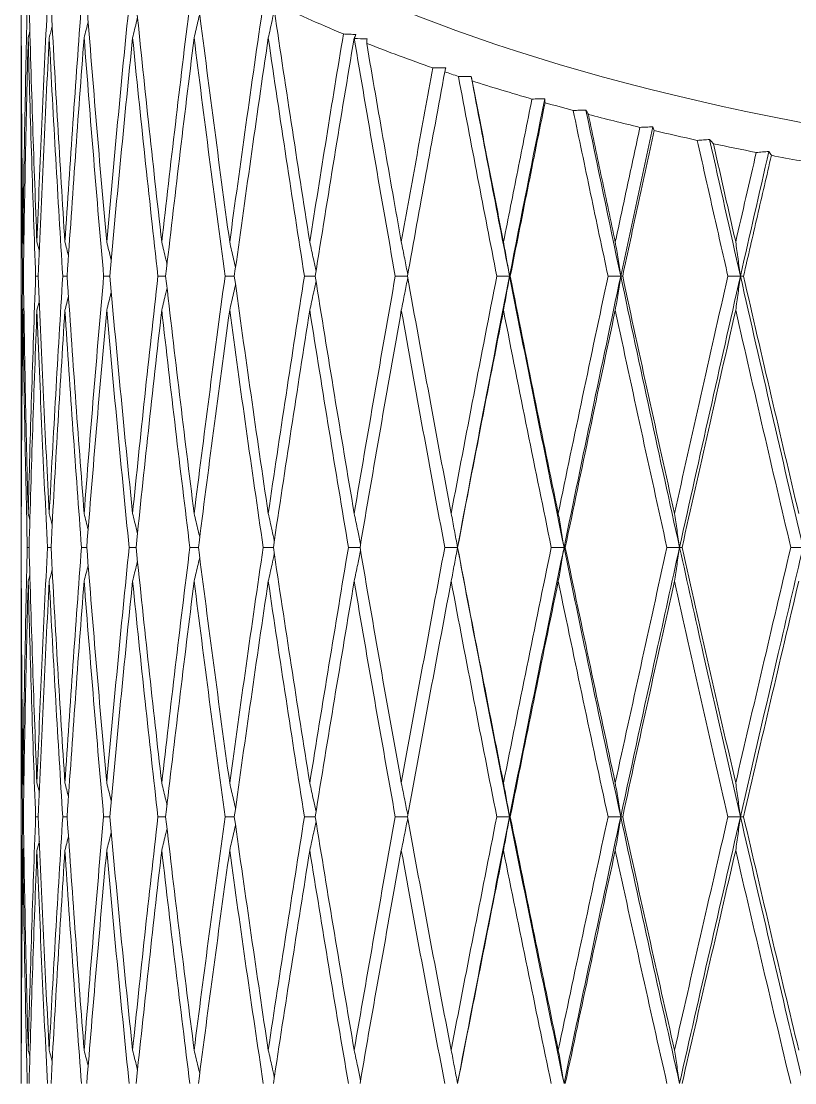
# Model space of a CAD drawing. Extents: x 4138 to 4928, y 0 to 579.
# Drawn here: x 4365.09 to 4373.78, y 417.27 to 429.19 of the extents above; entities that cross this region are included whole.
import ezdxf

# ---------------------------------------------------------------- set-up
doc = ezdxf.new("R2010")
doc.units = 0
doc.header["$LTSCALE"] = 10
doc.header["$MEASUREMENT"] = 0
doc.layers.add('1', color=7, linetype='CONTINUOUS')

msp = doc.modelspace()

# ---------------------------------------------------------------- linework, layer by layer
at = {"layer": '1', "color": 7, "linetype": 'Continuous', "lineweight": 18}
for p, q in [((4365.095, 429.008), (4365.093, 429.001)), ((4365.093, 428.945), (4365.093, 429.001)), ((4365.093, 423.718), (4365.093, 428.945)), ((4365.107, 426.327), (4365.117, 426.327)), ((4365.093, 423.664), (4365.093, 423.718)), ((4365.093, 423.664), (4365.094, 423.657)), ((4365.093, 422.901), (4365.095, 422.908)), ((4365.093, 422.846), (4365.093, 422.901)), ((4365.093, 417.693), (4365.093, 422.846)), ((4365.117, 420.259), (4365.107, 420.259)), ((4365.093, 417.639), (4365.093, 417.693)), ((4365.093, 417.639), (4365.094, 417.633))]:
    msp.add_line(p, q, dxfattribs=at)
msp.add_ellipse((4382.093, 432.606), major_axis=(16.257, 0), ratio=0.325059, start_param=3.17084, end_param=4.490178, dxfattribs=at)
for points in [[(4365.093, 429.385), (4365.093, 428.926), (4365.097, 428.021), (4365.106, 427.143), (4365.112, 426.71)], [(4365.112, 426.71), (4365.117, 427.154), (4365.131, 428.044), (4365.15, 428.937), (4365.161, 429.385)], [(4365.181, 429.385), (4365.193, 428.92), (4365.221, 428.01), (4365.252, 427.137), (4365.269, 426.71)], [(4365.269, 426.71), (4365.286, 427.149), (4365.322, 428.033), (4365.365, 428.932), (4365.387, 429.385)], [(4365.427, 429.385), (4365.451, 428.932), (4365.501, 428.032), (4365.555, 427.148), (4365.583, 426.71)], [(4365.583, 426.71), (4365.612, 427.156), (4365.672, 428.048), (4365.736, 428.94), (4365.769, 429.385)], [(4365.828, 429.385), (4365.864, 428.928), (4365.937, 428.025), (4366.013, 427.145), (4366.052, 426.71)], [(4366.052, 426.71), (4366.092, 427.16), (4366.174, 428.056), (4366.26, 428.944), (4366.304, 429.385)], [(4366.382, 429.385), (4366.427, 428.948), (4366.519, 428.065), (4366.619, 427.165), (4366.67, 426.71)], [(4366.67, 426.71), (4366.719, 427.143), (4366.821, 428.021), (4366.93, 428.926), (4366.986, 429.385)], [(4367.433, 426.71), (4367.372, 427.157), (4367.253, 428.049), (4367.138, 428.94), (4367.082, 429.385)], [(4367.433, 426.71), (4367.492, 427.141), (4367.613, 428.018), (4367.743, 428.925), (4367.81, 429.385)], [(4367.923, 429.385), (4367.988, 428.942), (4368.123, 428.052), (4368.262, 427.158), (4368.332, 426.71)], [(4367.925, 429.399), (4368.172, 429.278), (4368.433, 429.16), (4368.71, 429.045)], [(4365.407, 429.001), (4365.418, 429.045), (4365.429, 429.089), (4365.441, 429.134)], [(4365.799, 429.001), (4365.814, 429.062), (4365.829, 429.123), (4365.845, 429.185)], [(4365.171, 429.001), (4365.159, 428.551), (4365.139, 427.655), (4365.123, 426.768), (4365.117, 426.327)], [(4365.19, 429.076), (4365.184, 429.051), (4365.177, 429.026), (4365.171, 429.001)], [(4365.254, 426.327), (4365.239, 426.754), (4365.209, 427.627), (4365.182, 428.537), (4365.171, 429.001)], [(4365.407, 429.001), (4365.384, 428.555), (4365.34, 427.664), (4365.302, 426.772), (4365.284, 426.327)], [(4365.559, 426.327), (4365.532, 426.763), (4365.479, 427.646), (4365.43, 428.546), (4365.407, 429.001)], [(4365.799, 429.001), (4365.764, 428.555), (4365.699, 427.663), (4365.638, 426.772), (4365.608, 426.327)], [(4366.018, 426.327), (4365.98, 426.759), (4365.905, 427.638), (4365.834, 428.542), (4365.799, 429.001)], [(4366.343, 429.001), (4366.298, 428.559), (4366.211, 427.671), (4366.127, 426.776), (4366.086, 426.327)], [(4366.627, 426.327), (4366.577, 426.776), (4366.479, 427.672), (4366.387, 428.559), (4366.343, 429.001)], [(4366.714, 426.327), (4366.764, 426.759), (4366.866, 427.636), (4366.977, 428.541), (4367.034, 429.001)], [(4367.381, 426.327), (4367.321, 426.772), (4367.203, 427.663), (4367.089, 428.555), (4367.034, 429.001)], [(4367.866, 429.001), (4367.798, 428.541), (4367.668, 427.635), (4367.545, 426.758), (4367.485, 426.327)], [(4368.272, 426.327), (4368.204, 426.759), (4368.068, 427.638), (4367.933, 428.542), (4367.866, 429.001)], [(4368.332, 426.71), (4368.394, 427.099), (4368.518, 427.876), (4368.645, 428.655), (4368.71, 429.045)], [(4368.83, 428.997), (4368.681, 428.107), (4368.535, 427.217), (4368.393, 426.327)], [(4368.71, 429.045), (4368.733, 429.044), (4368.781, 429.042), (4368.828, 429.04), (4368.851, 429.039)], [(4368.851, 429.039), (4368.844, 429.025), (4368.837, 429.01), (4368.83, 428.996)], [(4368.83, 428.995), (4368.879, 428.993), (4368.927, 428.991), (4368.975, 428.989)], [(4369.292, 426.327), (4369.134, 427.217), (4368.981, 428.107), (4368.831, 428.997)], [(4368.975, 428.989), (4368.975, 428.981), (4368.973, 428.964), (4368.972, 428.948), (4368.971, 428.939)], [(4365.107, 426.327), (4365.102, 426.751), (4365.095, 427.612), (4365.093, 428.497), (4365.093, 428.945)], [(4368.971, 428.939), (4369.036, 428.559), (4369.166, 427.807), (4369.296, 427.073), (4369.36, 426.71)], [(4368.971, 428.939), (4369.209, 428.846), (4369.457, 428.754), (4369.714, 428.665)], [(4369.36, 426.71), (4369.418, 427.036), (4369.536, 427.688), (4369.654, 428.34), (4369.714, 428.665)], [(4369.714, 428.665), (4369.738, 428.665), (4369.786, 428.664), (4369.834, 428.664), (4369.858, 428.664)], [(4369.858, 428.664), (4369.856, 428.656), (4369.853, 428.642), (4369.85, 428.627), (4369.848, 428.62)], [(4369.848, 428.62), (4369.777, 428.236), (4369.636, 427.471), (4369.497, 426.708), (4369.429, 426.327)], [(4369.848, 428.62), (4369.899, 428.603), (4369.95, 428.586), (4370.001, 428.569)], [(4370.432, 426.327), (4370.36, 426.692), (4370.217, 427.432), (4370.073, 428.187), (4370.001, 428.569)], [(4370.001, 428.569), (4370.025, 428.569), (4370.073, 428.569), (4370.12, 428.568), (4370.144, 428.568)], [(4370.144, 428.568), (4370.286, 427.82), (4370.429, 427.073), (4370.575, 426.327)], [(4370.144, 428.568), (4370.146, 428.56), (4370.15, 428.543), (4370.154, 428.527), (4370.156, 428.518)], [(4370.156, 428.518), (4370.215, 428.212), (4370.332, 427.605), (4370.449, 427.007), (4370.507, 426.71)], [(4370.156, 428.518), (4370.374, 428.449), (4370.597, 428.381), (4370.827, 428.315)], [(4370.507, 426.71), (4370.56, 426.977), (4370.666, 427.512), (4370.773, 428.047), (4370.827, 428.315)], [(4370.575, 426.327), (4370.705, 426.989), (4370.837, 427.653), (4370.97, 428.317)], [(4370.974, 428.273), (4370.907, 427.947), (4370.776, 427.296), (4370.647, 426.649), (4370.583, 426.327)], [(4370.827, 428.315), (4370.851, 428.315), (4370.899, 428.316), (4370.946, 428.317), (4370.97, 428.317)], [(4370.97, 428.317), (4370.971, 428.31), (4370.972, 428.295), (4370.973, 428.281), (4370.974, 428.273)], [(4370.974, 428.273), (4371.078, 428.244), (4371.183, 428.215), (4371.29, 428.187)], [(4371.29, 428.187), (4371.314, 428.187), (4371.361, 428.189), (4371.408, 428.19), (4371.432, 428.191)], [(4371.681, 426.327), (4371.615, 426.633), (4371.485, 427.25), (4371.355, 427.873), (4371.29, 428.187)], [(4371.432, 428.191), (4371.561, 427.569), (4371.691, 426.947), (4371.823, 426.327)], [(4371.432, 428.191), (4371.437, 428.183), (4371.446, 428.166), (4371.455, 428.15), (4371.46, 428.142)], [(4371.46, 428.142), (4371.51, 427.901), (4371.611, 427.422), (4371.712, 426.947), (4371.762, 426.71)], [(4371.46, 428.142), (4371.649, 428.092), (4371.843, 428.044), (4372.039, 427.997)], [(4371.762, 426.71), (4371.808, 426.922), (4371.899, 427.349), (4371.992, 427.78), (4372.039, 427.997)], [(4371.823, 426.327), (4371.942, 426.885), (4372.062, 427.444), (4372.183, 428.004)], [(4372.198, 427.96), (4372.138, 427.683), (4372.019, 427.134), (4371.902, 426.594), (4371.845, 426.327)], [(4372.039, 427.997), (4372.063, 427.998), (4372.111, 428), (4372.159, 428.002), (4372.183, 428.004)], [(4372.183, 428.004), (4372.185, 427.996), (4372.191, 427.982), (4372.196, 427.967), (4372.198, 427.96)], [(4372.198, 427.96), (4372.358, 427.923), (4372.519, 427.887), (4372.682, 427.851)], [(4372.682, 427.851), (4372.706, 427.853), (4372.752, 427.856), (4372.798, 427.859), (4372.821, 427.86)], [(4373.027, 426.327), (4372.969, 426.578), (4372.855, 427.084), (4372.74, 427.595), (4372.682, 427.851)], [(4372.821, 427.86), (4372.936, 427.349), (4373.051, 426.837), (4373.167, 426.327)], [(4372.821, 427.86), (4372.828, 427.852), (4372.843, 427.837), (4372.857, 427.821), (4372.864, 427.813)], [(4372.864, 427.813), (4372.906, 427.628), (4372.989, 427.26), (4373.072, 426.893), (4373.114, 426.71)], [(4372.864, 427.813), (4373.022, 427.779), (4373.183, 427.747), (4373.345, 427.715)], [(4373.114, 426.71), (4373.152, 426.877), (4373.229, 427.21), (4373.306, 427.547), (4373.345, 427.715)], [(4373.167, 426.327), (4373.273, 426.792), (4373.379, 427.259), (4373.487, 427.726)], [(4373.515, 427.683), (4373.462, 427.454), (4373.357, 427), (4373.253, 426.55), (4373.202, 426.327)], [(4373.345, 427.715), (4373.368, 427.717), (4373.416, 427.721), (4373.463, 427.724), (4373.487, 427.726)], [(4373.487, 427.726), (4373.491, 427.718), (4373.501, 427.704), (4373.51, 427.69), (4373.515, 427.683)], [(4373.515, 427.683), (4373.727, 427.642), (4373.943, 427.603), (4374.161, 427.566)], [(4365.123, 426.668), (4365.119, 426.682), (4365.115, 426.696), (4365.112, 426.71)], [(4365.269, 426.71), (4365.278, 426.676), (4365.287, 426.641), (4365.296, 426.606)], [(4365.583, 426.71), (4365.597, 426.658), (4365.61, 426.605), (4365.624, 426.552)], [(4370.575, 426.327), (4370.564, 426.391), (4370.541, 426.519), (4370.519, 426.647), (4370.507, 426.71)], [(4371.823, 426.327), (4371.813, 426.391), (4371.793, 426.519), (4371.773, 426.647), (4371.762, 426.71)], [(4373.167, 426.327), (4373.158, 426.391), (4373.141, 426.519), (4373.123, 426.647), (4373.114, 426.71)], [(4365.093, 423.718), (4365.093, 424.151), (4365.095, 425.018), (4365.102, 425.89), (4365.107, 426.327)], [(4365.117, 426.327), (4365.124, 425.866), (4365.139, 424.963), (4365.159, 424.091), (4365.171, 423.664)], [(4365.171, 423.664), (4365.182, 424.099), (4365.207, 424.979), (4365.238, 425.875), (4365.254, 426.327)], [(4365.254, 426.327), (4365.264, 426.327), (4365.274, 426.327), (4365.284, 426.327)], [(4365.284, 426.327), (4365.303, 425.865), (4365.342, 424.959), (4365.385, 424.089), (4365.407, 423.664)], [(4365.407, 423.664), (4365.43, 424.108), (4365.478, 424.996), (4365.531, 425.883), (4365.559, 426.327)], [(4365.608, 426.327), (4365.592, 426.327), (4365.575, 426.327), (4365.559, 426.327)], [(4365.608, 426.327), (4365.638, 425.874), (4365.7, 424.978), (4365.765, 424.099), (4365.799, 423.664)], [(4365.799, 423.664), (4365.833, 424.109), (4365.904, 424.999), (4365.979, 425.885), (4366.018, 426.327)], [(4366.086, 426.327), (4366.128, 425.87), (4366.212, 424.97), (4366.299, 424.095), (4366.343, 423.664)], [(4366.343, 423.664), (4366.386, 424.092), (4366.477, 424.964), (4366.576, 425.867), (4366.627, 426.327)], [(4366.714, 426.327), (4366.765, 425.882), (4366.869, 424.994), (4366.978, 424.107), (4367.034, 423.664)], [(4367.034, 423.664), (4367.088, 424.092), (4367.199, 424.964), (4367.319, 425.867), (4367.381, 426.327)], [(4367.866, 423.664), (4367.8, 424.107), (4367.671, 424.994), (4367.547, 425.882), (4367.485, 426.327)], [(4367.866, 423.664), (4367.931, 424.105), (4368.064, 424.989), (4368.202, 425.88), (4368.272, 426.327)], [(4368.393, 426.327), (4368.464, 425.881), (4368.608, 424.991), (4368.756, 424.105), (4368.831, 423.664)], [(4368.831, 423.664), (4368.906, 424.108), (4369.058, 424.996), (4369.214, 425.883), (4369.292, 426.327)], [(4369.429, 426.327), (4369.511, 425.869), (4369.675, 424.967), (4369.838, 424.093), (4369.92, 423.664)], [(4369.92, 423.664), (4370.003, 424.104), (4370.171, 424.988), (4370.344, 425.879), (4370.432, 426.327)], [(4369.991, 423.282), (4370.181, 424.294), (4370.376, 425.309), (4370.575, 426.327)], [(4370.575, 426.327), (4370.551, 426.327), (4370.504, 426.327), (4370.456, 426.327), (4370.432, 426.327)], [(4370.507, 425.943), (4370.519, 426.007), (4370.541, 426.134), (4370.564, 426.262), (4370.575, 426.327)], [(4370.583, 426.327), (4370.582, 426.327), (4370.579, 426.327), (4370.577, 426.327), (4370.575, 426.327)], [(4370.575, 426.327), (4370.775, 425.309), (4370.979, 424.294), (4371.187, 423.282)], [(4370.583, 426.327), (4370.673, 425.871), (4370.853, 424.972), (4371.033, 424.096), (4371.122, 423.664)], [(4371.122, 423.664), (4371.211, 424.095), (4371.394, 424.971), (4371.584, 425.871), (4371.681, 426.327)], [(4371.187, 423.282), (4371.395, 424.294), (4371.607, 425.309), (4371.823, 426.327)], [(4371.823, 426.327), (4371.799, 426.327), (4371.752, 426.327), (4371.704, 426.327), (4371.681, 426.327)], [(4371.762, 425.943), (4371.773, 426.007), (4371.793, 426.134), (4371.813, 426.262), (4371.823, 426.327)], [(4371.845, 426.327), (4371.841, 426.327), (4371.834, 426.327), (4371.827, 426.327), (4371.823, 426.327)], [(4371.823, 426.327), (4372.04, 425.309), (4372.26, 424.294), (4372.484, 423.282)], [(4371.845, 426.327), (4371.941, 425.876), (4372.135, 424.982), (4372.33, 424.101), (4372.427, 423.664)], [(4372.427, 423.664), (4372.524, 424.098), (4372.72, 424.977), (4372.923, 425.874), (4373.027, 426.327)], [(4372.484, 423.282), (4372.708, 424.294), (4372.936, 425.309), (4373.167, 426.327)], [(4373.167, 426.327), (4373.144, 426.327), (4373.097, 426.327), (4373.05, 426.327), (4373.027, 426.327)], [(4373.114, 425.943), (4373.123, 426.007), (4373.141, 426.134), (4373.158, 426.262), (4373.167, 426.327)], [(4373.202, 426.327), (4373.196, 426.327), (4373.184, 426.327), (4373.173, 426.327), (4373.167, 426.327)], [(4373.167, 426.327), (4373.398, 425.309), (4373.633, 424.294), (4373.871, 423.282)], [(4373.202, 426.327), (4373.305, 425.876), (4373.512, 424.981), (4373.719, 424.1), (4373.822, 423.664)], [(4365.296, 426.048), (4365.287, 426.013), (4365.278, 425.978), (4365.269, 425.943)], [(4365.583, 425.943), (4365.597, 425.996), (4365.61, 426.049), (4365.624, 426.102)], [(4365.112, 425.943), (4365.106, 425.495), (4365.097, 424.604), (4365.093, 423.721), (4365.093, 423.282)], [(4365.123, 425.986), (4365.119, 425.972), (4365.115, 425.957), (4365.112, 425.943)], [(4365.161, 423.282), (4365.151, 423.71), (4365.132, 424.582), (4365.118, 425.484), (4365.112, 425.943)], [(4365.269, 425.943), (4365.252, 425.5), (4365.22, 424.613), (4365.193, 423.726), (4365.181, 423.282)], [(4365.387, 423.282), (4365.366, 423.708), (4365.324, 424.579), (4365.287, 425.482), (4365.269, 425.943)], [(4365.583, 425.943), (4365.555, 425.5), (4365.5, 424.613), (4365.45, 423.726), (4365.427, 423.282)], [(4365.769, 423.282), (4365.737, 423.716), (4365.673, 424.593), (4365.612, 425.49), (4365.583, 425.943)], [(4366.052, 425.943), (4366.012, 425.501), (4365.936, 424.616), (4365.863, 423.727), (4365.828, 423.282)], [(4366.304, 423.282), (4366.261, 423.712), (4366.176, 424.585), (4366.093, 425.486), (4366.052, 425.943)], [(4366.382, 423.282), (4366.426, 423.71), (4366.518, 424.582), (4366.618, 425.484), (4366.67, 425.943)], [(4366.986, 423.282), (4366.932, 423.722), (4366.824, 424.606), (4366.721, 425.496), (4366.67, 425.943)], [(4367.433, 425.943), (4367.37, 425.484), (4367.249, 424.582), (4367.137, 423.71), (4367.082, 423.282)], [(4367.81, 423.282), (4367.744, 423.726), (4367.617, 424.613), (4367.493, 425.5), (4367.433, 425.943)], [(4368.332, 425.943), (4368.262, 425.499), (4368.124, 424.612), (4367.989, 423.725), (4367.923, 423.282)], [(4368.766, 423.282), (4368.694, 423.71), (4368.55, 424.582), (4368.405, 425.484), (4368.332, 425.943)], [(4369.36, 425.943), (4369.281, 425.498), (4369.124, 424.609), (4368.971, 423.724), (4368.896, 423.282)], [(4369.848, 423.282), (4369.766, 423.716), (4369.603, 424.594), (4369.441, 425.49), (4369.36, 425.943)], [(4370.507, 425.943), (4370.419, 425.494), (4370.244, 424.602), (4370.075, 423.72), (4369.992, 423.282)], [(4371.043, 423.282), (4370.955, 423.713), (4370.776, 424.588), (4370.597, 425.487), (4370.507, 425.943)], [(4371.762, 425.943), (4371.665, 425.487), (4371.474, 424.587), (4371.291, 423.713), (4371.201, 423.282)], [(4372.342, 423.282), (4372.245, 423.718), (4372.052, 424.597), (4371.859, 425.492), (4371.762, 425.943)], [(4373.114, 425.943), (4373.01, 425.49), (4372.807, 424.593), (4372.609, 423.716), (4372.512, 423.282)], [(4373.732, 423.282), (4373.63, 423.716), (4373.424, 424.594), (4373.218, 425.49), (4373.114, 425.943)], [(4365.19, 423.589), (4365.184, 423.614), (4365.177, 423.639), (4365.171, 423.664)], [(4365.407, 423.664), (4365.418, 423.62), (4365.429, 423.576), (4365.441, 423.532)], [(4365.799, 423.664), (4365.814, 423.603), (4365.829, 423.542), (4365.844, 423.481)], [(4369.92, 423.664), (4369.932, 423.6), (4369.955, 423.473), (4369.979, 423.346), (4369.991, 423.282)], [(4371.122, 423.664), (4371.133, 423.6), (4371.154, 423.473), (4371.176, 423.346), (4371.187, 423.282)], [(4372.427, 423.664), (4372.436, 423.6), (4372.455, 423.473), (4372.474, 423.346), (4372.484, 423.282)], [(4365.093, 423.282), (4365.093, 422.838), (4365.097, 421.953), (4365.106, 421.075), (4365.112, 420.638)], [(4365.112, 420.638), (4365.117, 421.07), (4365.131, 421.943), (4365.15, 422.833), (4365.161, 423.282)], [(4365.161, 423.282), (4365.168, 423.282), (4365.174, 423.282), (4365.181, 423.282)], [(4365.181, 423.282), (4365.193, 422.826), (4365.221, 421.929), (4365.252, 421.063), (4365.269, 420.638)], [(4365.269, 420.638), (4365.286, 421.079), (4365.323, 421.961), (4365.365, 422.842), (4365.387, 423.282)], [(4365.387, 423.282), (4365.4, 423.282), (4365.413, 423.282), (4365.427, 423.282)], [(4365.427, 423.282), (4365.451, 422.822), (4365.502, 421.921), (4365.556, 421.059), (4365.583, 420.638)], [(4365.583, 420.638), (4365.612, 421.078), (4365.672, 421.96), (4365.736, 422.841), (4365.769, 423.282)], [(4365.828, 423.282), (4365.809, 423.282), (4365.789, 423.282), (4365.769, 423.282)], [(4365.828, 423.282), (4365.864, 422.831), (4365.937, 421.94), (4366.013, 421.069), (4366.052, 420.638)], [(4366.052, 420.638), (4366.09, 421.061), (4366.17, 421.925), (4366.258, 422.824), (4366.304, 423.282)], [(4366.382, 423.282), (4366.429, 422.828), (4366.524, 421.933), (4366.621, 421.065), (4366.67, 420.638)], [(4366.67, 420.638), (4366.719, 421.063), (4366.82, 421.928), (4366.93, 422.826), (4366.986, 423.282)], [(4367.082, 423.282), (4367.138, 422.841), (4367.253, 421.96), (4367.372, 421.079), (4367.433, 420.638)], [(4367.433, 420.638), (4367.493, 421.074), (4367.616, 421.951), (4367.744, 422.837), (4367.81, 423.282)], [(4368.332, 420.638), (4368.262, 421.077), (4368.123, 421.958), (4367.989, 422.84), (4367.923, 423.282)], [(4368.332, 420.638), (4368.403, 421.081), (4368.547, 421.965), (4368.693, 422.844), (4368.766, 423.282)], [(4368.896, 423.282), (4368.971, 422.839), (4369.124, 421.956), (4369.281, 421.076), (4369.36, 420.638)], [(4369.36, 420.638), (4369.439, 421.071), (4369.598, 421.944), (4369.763, 422.834), (4369.848, 423.282)], [(4369.991, 423.282), (4369.967, 423.282), (4369.919, 423.282), (4369.872, 423.282), (4369.848, 423.282)], [(4369.92, 422.901), (4369.932, 422.964), (4369.955, 423.091), (4369.979, 423.218), (4369.991, 423.282)], [(4369.991, 423.282), (4369.991, 423.282), (4369.992, 423.282), (4369.992, 423.282), (4369.992, 423.282)], [(4369.992, 423.282), (4370.079, 422.825), (4370.252, 421.928), (4370.422, 421.062), (4370.507, 420.638)], [(4370.507, 420.638), (4370.593, 421.066), (4370.767, 421.935), (4370.95, 422.829), (4371.043, 423.282)], [(4371.187, 423.282), (4371.163, 423.282), (4371.115, 423.282), (4371.067, 423.282), (4371.043, 423.282)], [(4371.122, 422.901), (4371.133, 422.964), (4371.154, 423.091), (4371.176, 423.218), (4371.187, 423.282)], [(4371.187, 423.282), (4371.189, 423.282), (4371.194, 423.282), (4371.199, 423.282), (4371.201, 423.282)], [(4371.201, 423.282), (4371.295, 422.829), (4371.483, 421.935), (4371.67, 421.066), (4371.762, 420.638)], [(4371.762, 420.638), (4371.856, 421.068), (4372.046, 421.94), (4372.242, 422.831), (4372.342, 423.282)], [(4372.484, 423.282), (4372.46, 423.282), (4372.413, 423.282), (4372.366, 423.282), (4372.342, 423.282)], [(4372.427, 422.901), (4372.436, 422.964), (4372.455, 423.091), (4372.474, 423.218), (4372.484, 423.282)], [(4372.484, 423.282), (4372.489, 423.282), (4372.498, 423.282), (4372.507, 423.282), (4372.512, 423.282)], [(4372.512, 423.282), (4372.613, 422.833), (4372.813, 421.943), (4373.014, 421.07), (4373.114, 420.638)], [(4373.114, 420.638), (4373.212, 421.061), (4373.413, 421.925), (4373.624, 422.824), (4373.732, 423.282)], [(4373.871, 423.282), (4373.848, 423.282), (4373.802, 423.282), (4373.755, 423.282), (4373.732, 423.282)], [(4365.441, 423.033), (4365.429, 422.989), (4365.418, 422.945), (4365.407, 422.901)], [(4365.799, 422.901), (4365.814, 422.961), (4365.829, 423.022), (4365.845, 423.083)], [(4365.19, 422.975), (4365.184, 422.95), (4365.177, 422.925), (4365.171, 422.901)], [(4365.107, 420.259), (4365.102, 420.689), (4365.095, 421.55), (4365.093, 422.413), (4365.093, 422.846)], [(4365.171, 422.901), (4365.159, 422.46), (4365.139, 421.58), (4365.123, 420.699), (4365.117, 420.259)], [(4365.254, 420.259), (4365.238, 420.685), (4365.208, 421.552), (4365.182, 422.446), (4365.171, 422.901)], [(4365.407, 422.901), (4365.384, 422.461), (4365.341, 421.581), (4365.302, 420.7), (4365.284, 420.259)], [(4365.559, 420.259), (4365.532, 420.681), (4365.48, 421.544), (4365.43, 422.443), (4365.407, 422.901)], [(4365.799, 422.901), (4365.764, 422.46), (4365.699, 421.579), (4365.638, 420.699), (4365.608, 420.259)], [(4366.018, 420.259), (4365.98, 420.689), (4365.905, 421.559), (4365.833, 422.45), (4365.799, 422.901)], [(4366.086, 420.259), (4366.125, 420.682), (4366.207, 421.545), (4366.296, 422.443), (4366.343, 422.901)], [(4366.627, 420.259), (4366.579, 420.684), (4366.483, 421.55), (4366.389, 422.445), (4366.343, 422.901)], [(4367.034, 422.901), (4366.977, 422.444), (4366.866, 421.548), (4366.763, 420.683), (4366.714, 420.259)], [(4367.381, 420.259), (4367.321, 420.696), (4367.203, 421.574), (4367.09, 422.457), (4367.034, 422.901)], [(4367.866, 422.901), (4367.8, 422.459), (4367.671, 421.577), (4367.547, 420.698), (4367.485, 420.259)], [(4368.272, 420.259), (4368.202, 420.7), (4368.064, 421.581), (4367.931, 422.461), (4367.866, 422.901)], [(4368.831, 422.901), (4368.756, 422.459), (4368.608, 421.577), (4368.464, 420.698), (4368.393, 420.259)], [(4369.292, 420.259), (4369.215, 420.689), (4369.061, 421.559), (4368.907, 422.45), (4368.831, 422.901)], [(4369.92, 422.901), (4369.835, 422.451), (4369.668, 421.562), (4369.508, 420.69), (4369.429, 420.259)], [(4370.432, 420.259), (4370.346, 420.689), (4370.175, 421.56), (4370.005, 422.45), (4369.92, 422.901)], [(4371.122, 422.901), (4371.028, 422.447), (4370.844, 421.553), (4370.669, 420.686), (4370.583, 420.259)], [(4371.681, 420.259), (4371.588, 420.686), (4371.403, 421.553), (4371.216, 422.447), (4371.122, 422.901)], [(4372.427, 422.901), (4372.326, 422.45), (4372.129, 421.559), (4371.938, 420.689), (4371.845, 420.259)], [(4373.026, 420.259), (4372.927, 420.69), (4372.727, 421.562), (4372.527, 422.452), (4372.427, 422.901)], [(4373.822, 422.901), (4373.714, 422.444), (4373.503, 421.546), (4373.301, 420.682), (4373.202, 420.259)], [(4365.112, 420.638), (4365.115, 420.624), (4365.119, 420.61), (4365.123, 420.596)], [(4365.296, 420.534), (4365.287, 420.569), (4365.278, 420.603), (4365.269, 420.638)], [(4365.583, 420.638), (4365.597, 420.585), (4365.61, 420.533), (4365.624, 420.481)], [(4370.507, 420.638), (4370.519, 420.575), (4370.541, 420.449), (4370.564, 420.322), (4370.575, 420.259)], [(4371.762, 420.638), (4371.773, 420.575), (4371.793, 420.449), (4371.813, 420.322), (4371.823, 420.259)], [(4373.114, 420.638), (4373.123, 420.575), (4373.141, 420.449), (4373.158, 420.322), (4373.167, 420.259)], [(4365.093, 417.693), (4365.093, 418.112), (4365.095, 418.958), (4365.102, 419.822), (4365.107, 420.259)], [(4365.117, 420.259), (4365.123, 419.82), (4365.139, 418.944), (4365.159, 418.073), (4365.171, 417.639)], [(4365.171, 417.639), (4365.182, 418.076), (4365.208, 418.95), (4365.238, 419.822), (4365.254, 420.259)], [(4365.254, 420.259), (4365.264, 420.259), (4365.274, 420.259), (4365.284, 420.259)], [(4365.284, 420.259), (4365.303, 419.805), (4365.342, 418.915), (4365.384, 418.059), (4365.407, 417.639)], [(4365.407, 417.639), (4365.429, 418.074), (4365.478, 418.944), (4365.531, 419.82), (4365.559, 420.259)], [(4365.559, 420.259), (4365.575, 420.259), (4365.592, 420.259), (4365.608, 420.259)], [(4365.608, 420.259), (4365.639, 419.803), (4365.701, 418.91), (4365.766, 418.056), (4365.799, 417.639)], [(4365.799, 417.639), (4365.831, 418.056), (4365.9, 418.909), (4365.977, 419.802), (4366.018, 420.259)], [(4366.086, 420.259), (4366.128, 419.812), (4366.211, 418.928), (4366.298, 418.065), (4366.343, 417.639)], [(4366.343, 417.639), (4366.386, 418.061), (4366.477, 418.92), (4366.576, 419.807), (4366.627, 420.259)], [(4366.714, 420.259), (4366.766, 419.809), (4366.872, 418.923), (4366.98, 418.063), (4367.034, 417.639)], [(4367.034, 417.639), (4367.089, 418.071), (4367.202, 418.94), (4367.32, 419.817), (4367.381, 420.259)], [(4367.485, 420.259), (4367.548, 419.809), (4367.675, 418.922), (4367.802, 418.062), (4367.866, 417.639)], [(4367.866, 417.639), (4367.933, 418.083), (4368.068, 418.964), (4368.204, 419.83), (4368.272, 420.259)], [(4368.831, 417.639), (4368.755, 418.078), (4368.607, 418.952), (4368.464, 419.824), (4368.393, 420.259)], [(4368.831, 417.639), (4368.904, 418.064), (4369.054, 418.926), (4369.211, 419.811), (4369.292, 420.259)], [(4369.429, 420.259), (4369.51, 419.814), (4369.673, 418.933), (4369.837, 418.068), (4369.92, 417.639)], [(4369.92, 417.639), (4370.001, 418.063), (4370.168, 418.924), (4370.343, 419.81), (4370.432, 420.259)], [(4369.991, 417.264), (4370.181, 418.257), (4370.376, 419.255), (4370.575, 420.259)], [(4370.575, 420.259), (4370.551, 420.259), (4370.504, 420.259), (4370.456, 420.259), (4370.432, 420.259)], [(4370.507, 419.88), (4370.519, 419.943), (4370.541, 420.069), (4370.564, 420.195), (4370.575, 420.259)], [(4370.575, 420.259), (4370.775, 419.255), (4370.979, 418.257), (4371.187, 417.264)], [(4370.575, 420.259), (4370.577, 420.259), (4370.579, 420.259), (4370.582, 420.259), (4370.583, 420.259)], [(4370.583, 420.259), (4370.674, 419.807), (4370.855, 418.918), (4371.033, 418.061), (4371.122, 417.639)], [(4371.122, 417.639), (4371.212, 418.065), (4371.394, 418.927), (4371.584, 419.811), (4371.681, 420.259)], [(4371.187, 417.264), (4371.395, 418.257), (4371.607, 419.255), (4371.823, 420.259)], [(4371.823, 420.259), (4371.799, 420.259), (4371.752, 420.259), (4371.704, 420.259), (4371.681, 420.259)], [(4371.762, 419.88), (4371.773, 419.943), (4371.793, 420.069), (4371.813, 420.195), (4371.823, 420.259)], [(4371.823, 420.259), (4372.04, 419.255), (4372.26, 418.257), (4372.484, 417.264)], [(4371.823, 420.259), (4371.827, 420.259), (4371.834, 420.259), (4371.841, 420.259), (4371.845, 420.259)], [(4371.845, 420.259), (4371.943, 419.809), (4372.138, 418.923), (4372.331, 418.063), (4372.427, 417.639)], [(4372.427, 417.639), (4372.522, 418.059), (4372.717, 418.914), (4372.922, 419.805), (4373.026, 420.259)], [(4373.167, 420.259), (4372.936, 419.255), (4372.708, 418.257), (4372.484, 417.264)], [(4373.167, 420.259), (4373.144, 420.259), (4373.097, 420.259), (4373.05, 420.259), (4373.026, 420.259)], [(4373.114, 419.88), (4373.123, 419.943), (4373.141, 420.069), (4373.158, 420.195), (4373.167, 420.259)], [(4373.167, 420.259), (4373.398, 419.255), (4373.633, 418.257), (4373.871, 417.264)], [(4373.167, 420.259), (4373.173, 420.259), (4373.184, 420.259), (4373.196, 420.259), (4373.202, 420.259)], [(4373.202, 420.259), (4373.306, 419.814), (4373.513, 418.932), (4373.719, 418.067), (4373.822, 417.639)], [(4365.296, 419.984), (4365.287, 419.95), (4365.278, 419.915), (4365.269, 419.88)], [(4365.624, 420.037), (4365.61, 419.985), (4365.597, 419.933), (4365.583, 419.88)], [(4365.112, 419.88), (4365.106, 419.444), (4365.097, 418.572), (4365.093, 417.7), (4365.093, 417.264)], [(4365.112, 419.88), (4365.115, 419.894), (4365.119, 419.909), (4365.123, 419.923)], [(4365.161, 417.264), (4365.15, 417.7), (4365.131, 418.572), (4365.117, 419.444), (4365.112, 419.88)], [(4365.269, 419.88), (4365.252, 419.444), (4365.22, 418.573), (4365.193, 417.7), (4365.181, 417.264)], [(4365.387, 417.264), (4365.366, 417.685), (4365.324, 418.542), (4365.287, 419.429), (4365.269, 419.88)], [(4365.583, 419.88), (4365.555, 419.442), (4365.5, 418.567), (4365.45, 417.698), (4365.427, 417.264)], [(4365.769, 417.264), (4365.737, 417.682), (4365.674, 418.536), (4365.613, 419.426), (4365.583, 419.88)], [(4365.828, 417.264), (4365.862, 417.68), (4365.932, 418.532), (4366.011, 419.424), (4366.052, 419.88)], [(4366.304, 417.264), (4366.261, 417.689), (4366.175, 418.55), (4366.092, 419.433), (4366.052, 419.88)], [(4366.67, 419.88), (4366.618, 419.429), (4366.519, 418.541), (4366.426, 417.685), (4366.382, 417.264)], [(4366.986, 417.264), (4366.933, 417.687), (4366.826, 418.546), (4366.722, 419.431), (4366.67, 419.88)], [(4367.433, 419.88), (4367.372, 419.442), (4367.253, 418.568), (4367.138, 417.698), (4367.082, 417.264)], [(4367.81, 417.264), (4367.746, 417.689), (4367.619, 418.55), (4367.495, 419.433), (4367.433, 419.88)], [(4368.332, 419.88), (4368.263, 419.446), (4368.125, 418.577), (4367.99, 417.702), (4367.923, 417.264)], [(4368.766, 417.264), (4368.691, 417.702), (4368.544, 418.576), (4368.402, 419.446), (4368.332, 419.88)], [(4369.36, 419.88), (4369.279, 419.432), (4369.12, 418.547), (4368.969, 417.687), (4368.896, 417.264)], [(4369.848, 417.264), (4369.766, 417.688), (4369.604, 418.548), (4369.441, 419.432), (4369.36, 419.88)], [(4370.507, 419.88), (4370.417, 419.431), (4370.242, 418.545), (4370.074, 417.687), (4369.992, 417.264)], [(4371.043, 417.264), (4370.954, 417.691), (4370.775, 418.554), (4370.596, 419.435), (4370.507, 419.88)], [(4371.762, 419.88), (4371.665, 419.433), (4371.475, 418.549), (4371.291, 417.688), (4371.201, 417.264)], [(4372.342, 417.264), (4372.246, 417.687), (4372.054, 418.545), (4371.86, 419.431), (4371.762, 419.88)], [(4373.114, 419.88), (4373.009, 419.428), (4372.804, 418.539), (4372.608, 417.684), (4372.512, 417.264)], [(4373.732, 417.264), (4373.629, 417.691), (4373.424, 418.554), (4373.217, 419.435), (4373.114, 419.88)], [(4365.171, 417.639), (4365.177, 417.615), (4365.184, 417.591), (4365.19, 417.566)], [(4365.441, 417.51), (4365.429, 417.553), (4365.418, 417.596), (4365.407, 417.639)], [(4365.845, 417.46), (4365.829, 417.52), (4365.814, 417.58), (4365.799, 417.639)], [(4369.92, 417.639), (4369.932, 417.577), (4369.955, 417.452), (4369.979, 417.327), (4369.991, 417.264)], [(4371.122, 417.639), (4371.133, 417.577), (4371.154, 417.452), (4371.176, 417.327), (4371.187, 417.264)], [(4372.427, 417.639), (4372.436, 417.577), (4372.455, 417.452), (4372.474, 417.327), (4372.484, 417.264)]]:
    msp.add_open_spline(points, degree=3, dxfattribs=at)
for points, knots in [([(4366.343, 429.001), (4366.358, 429.064), (4366.377, 429.141), (4366.395, 429.218), (4366.398, 429.23)], [0, 0, 0, 0, 0.835815, 1, 1, 1, 1]), ([(4367.034, 429.001), (4367.049, 429.064), (4367.07, 429.155), (4367.091, 429.246), (4367.097, 429.272)], [0, 0, 0, 0, 0.707041, 1, 1, 1, 1]), ([(4367.934, 429.312), (4367.925, 429.272), (4367.903, 429.168), (4367.88, 429.064), (4367.866, 429.001)], [0, 0, 0, 0, 0.383074, 1, 1, 1, 1]), ([(4366.052, 426.71), (4366.068, 426.647), (4366.085, 426.578), (4366.102, 426.509), (4366.103, 426.504)], [0, 0, 0, 0, 0.927027, 1, 1, 1, 1]), ([(4366.73, 426.46), (4366.725, 426.479), (4366.705, 426.563), (4366.685, 426.647), (4366.67, 426.71)], [0, 0, 0, 0, 0.235602, 1, 1, 1, 1]), ([(4367.498, 426.419), (4367.491, 426.452), (4367.469, 426.55), (4367.447, 426.647), (4367.433, 426.71)], [0, 0, 0, 0, 0.341617, 1, 1, 1, 1]), ([(4368.402, 426.38), (4368.392, 426.427), (4368.369, 426.537), (4368.346, 426.647), (4368.332, 426.71)], [0, 0, 0, 0, 0.418869, 1, 1, 1, 1]), ([(4369.432, 426.343), (4369.421, 426.402), (4369.397, 426.525), (4369.373, 426.647), (4369.36, 426.71)], [0, 0, 0, 0, 0.477508, 1, 1, 1, 1]), ([(4366.086, 426.327), (4366.085, 426.327), (4366.062, 426.327), (4366.039, 426.327), (4366.018, 426.327)], [0, 0, 0, 0, 0.062686, 1, 1, 1, 1]), ([(4366.714, 426.327), (4366.707, 426.327), (4366.678, 426.327), (4366.649, 426.327), (4366.627, 426.327)], [0, 0, 0, 0, 0.229824, 1, 1, 1, 1]), ([(4367.485, 426.327), (4367.474, 426.327), (4367.439, 426.327), (4367.404, 426.327), (4367.381, 426.327)], [0, 0, 0, 0, 0.339186, 1, 1, 1, 1]), ([(4368.393, 426.327), (4368.376, 426.327), (4368.336, 426.327), (4368.295, 426.327), (4368.272, 426.327)], [0, 0, 0, 0, 0.417663, 1, 1, 1, 1]), ([(4368.332, 425.943), (4368.346, 426.007), (4368.369, 426.116), (4368.392, 426.226), (4368.402, 426.273)], [0, 0, 0, 0, 0.581322, 1, 1, 1, 1]), ([(4369.429, 426.327), (4369.407, 426.327), (4369.362, 426.327), (4369.316, 426.327), (4369.292, 426.327)], [0, 0, 0, 0, 0.477251, 1, 1, 1, 1]), ([(4369.36, 425.943), (4369.373, 426.007), (4369.397, 426.129), (4369.421, 426.251), (4369.432, 426.31)], [0, 0, 0, 0, 0.52244, 1, 1, 1, 1]), ([(4366.052, 425.943), (4366.068, 426.007), (4366.085, 426.076), (4366.102, 426.145), (4366.103, 426.15)], [0, 0, 0, 0, 0.92523, 1, 1, 1, 1]), ([(4366.67, 425.943), (4366.685, 426.007), (4366.705, 426.09), (4366.725, 426.174), (4366.73, 426.193)], [0, 0, 0, 0, 0.764399, 1, 1, 1, 1]), ([(4367.433, 425.943), (4367.447, 426.007), (4367.469, 426.103), (4367.491, 426.201), (4367.498, 426.234)], [0, 0, 0, 0, 0.658381, 1, 1, 1, 1]), ([(4366.398, 423.436), (4366.395, 423.448), (4366.377, 423.524), (4366.358, 423.6), (4366.343, 423.664)], [0, 0, 0, 0, 0.164622, 1, 1, 1, 1]), ([(4367.034, 423.664), (4367.049, 423.6), (4367.07, 423.511), (4367.091, 423.42), (4367.097, 423.394)], [0, 0, 0, 0, 0.706887, 1, 1, 1, 1]), ([(4367.934, 423.355), (4367.925, 423.394), (4367.903, 423.497), (4367.88, 423.6), (4367.866, 423.664)], [0, 0, 0, 0, 0.383014, 1, 1, 1, 1]), ([(4368.831, 423.664), (4368.844, 423.6), (4368.868, 423.485), (4368.891, 423.369), (4368.902, 423.317)], [0, 0, 0, 0, 0.55014, 1, 1, 1, 1]), ([(4366.382, 423.282), (4366.378, 423.282), (4366.352, 423.282), (4366.326, 423.282), (4366.304, 423.282)], [0, 0, 0, 0, 0.156453, 1, 1, 1, 1]), ([(4367.082, 423.282), (4367.073, 423.282), (4367.041, 423.282), (4367.009, 423.282), (4366.986, 423.282)], [0, 0, 0, 0, 0.289739, 1, 1, 1, 1]), ([(4367.923, 423.282), (4367.908, 423.282), (4367.871, 423.282), (4367.833, 423.282), (4367.81, 423.282)], [0, 0, 0, 0, 0.381405, 1, 1, 1, 1]), ([(4368.896, 423.282), (4368.876, 423.282), (4368.833, 423.282), (4368.79, 423.282), (4368.766, 423.282)], [0, 0, 0, 0, 0.449246, 1, 1, 1, 1]), ([(4369.991, 423.282), (4370.066, 422.884), (4370.258, 421.874), (4370.455, 420.867), (4370.575, 420.259)], [0, 0, 0, 0, 0.393441, 1, 1, 1, 1]), ([(4370.575, 420.259), (4370.696, 420.867), (4370.898, 421.874), (4371.105, 422.884), (4371.187, 423.282)], [0, 0, 0, 0, 0.606559, 1, 1, 1, 1]), ([(4371.187, 423.282), (4371.268, 422.884), (4371.478, 421.874), (4371.692, 420.867), (4371.823, 420.259)], [0, 0, 0, 0, 0.393441, 1, 1, 1, 1]), ([(4371.823, 420.259), (4371.954, 420.867), (4372.173, 421.874), (4372.396, 422.884), (4372.484, 423.282)], [0, 0, 0, 0, 0.606559, 1, 1, 1, 1]), ([(4372.484, 423.282), (4372.572, 422.884), (4372.798, 421.874), (4373.027, 420.867), (4373.167, 420.259)], [0, 0, 0, 0, 0.393441, 1, 1, 1, 1]), ([(4373.871, 423.282), (4373.777, 422.884), (4373.541, 421.874), (4373.307, 420.867), (4373.167, 420.259)], [0, 0, 0, 0, 0.393441, 1, 1, 1, 1]), ([(4367.034, 422.901), (4367.049, 422.964), (4367.07, 423.054), (4367.091, 423.144), (4367.097, 423.17)], [0, 0, 0, 0, 0.706168, 1, 1, 1, 1]), ([(4367.866, 422.901), (4367.88, 422.964), (4367.903, 423.067), (4367.925, 423.17), (4367.934, 423.209)], [0, 0, 0, 0, 0.616963, 1, 1, 1, 1]), ([(4368.831, 422.901), (4368.844, 422.964), (4368.868, 423.079), (4368.891, 423.195), (4368.902, 423.247)], [0, 0, 0, 0, 0.550008, 1, 1, 1, 1]), ([(4366.343, 422.901), (4366.358, 422.964), (4366.377, 423.04), (4366.395, 423.116), (4366.398, 423.128)], [0, 0, 0, 0, 0.835225, 1, 1, 1, 1]), ([(4366.103, 420.433), (4366.102, 420.438), (4366.085, 420.507), (4366.068, 420.575), (4366.052, 420.638)], [0, 0, 0, 0, 0.075092, 1, 1, 1, 1]), ([(4366.67, 420.638), (4366.685, 420.575), (4366.705, 420.492), (4366.725, 420.41), (4366.73, 420.39)], [0, 0, 0, 0, 0.764891, 1, 1, 1, 1]), ([(4367.433, 420.638), (4367.447, 420.575), (4367.469, 420.479), (4367.491, 420.383), (4367.498, 420.35)], [0, 0, 0, 0, 0.658126, 1, 1, 1, 1]), ([(4368.402, 420.312), (4368.392, 420.358), (4368.369, 420.466), (4368.346, 420.575), (4368.332, 420.638)], [0, 0, 0, 0, 0.418816, 1, 1, 1, 1]), ([(4369.36, 420.638), (4369.373, 420.575), (4369.397, 420.454), (4369.421, 420.333), (4369.432, 420.275)], [0, 0, 0, 0, 0.522236, 1, 1, 1, 1]), ([(4366.086, 420.259), (4366.085, 420.259), (4366.062, 420.259), (4366.039, 420.259), (4366.018, 420.259)], [0, 0, 0, 0, 0.063366, 1, 1, 1, 1]), ([(4366.714, 420.259), (4366.707, 420.259), (4366.678, 420.259), (4366.649, 420.259), (4366.627, 420.259)], [0, 0, 0, 0, 0.230359, 1, 1, 1, 1]), ([(4367.485, 420.259), (4367.474, 420.259), (4367.439, 420.259), (4367.404, 420.259), (4367.381, 420.259)], [0, 0, 0, 0, 0.339443, 1, 1, 1, 1]), ([(4368.393, 420.259), (4368.376, 420.259), (4368.336, 420.259), (4368.295, 420.259), (4368.272, 420.259)], [0, 0, 0, 0, 0.417862, 1, 1, 1, 1]), ([(4368.332, 419.88), (4368.346, 419.943), (4368.369, 420.051), (4368.392, 420.16), (4368.402, 420.206)], [0, 0, 0, 0, 0.58112, 1, 1, 1, 1]), ([(4369.429, 420.259), (4369.407, 420.259), (4369.362, 420.259), (4369.316, 420.259), (4369.292, 420.259)], [0, 0, 0, 0, 0.477516, 1, 1, 1, 1]), ([(4369.36, 419.88), (4369.373, 419.943), (4369.397, 420.064), (4369.421, 420.185), (4369.432, 420.243)], [0, 0, 0, 0, 0.522159, 1, 1, 1, 1]), ([(4366.052, 419.88), (4366.068, 419.943), (4366.085, 420.011), (4366.102, 420.079), (4366.103, 420.085)], [0, 0, 0, 0, 0.924401, 1, 1, 1, 1]), ([(4366.67, 419.88), (4366.685, 419.943), (4366.705, 420.025), (4366.725, 420.108), (4366.73, 420.128)], [0, 0, 0, 0, 0.763724, 1, 1, 1, 1]), ([(4367.433, 419.88), (4367.447, 419.943), (4367.469, 420.039), (4367.491, 420.135), (4367.498, 420.168)], [0, 0, 0, 0, 0.657529, 1, 1, 1, 1]), ([(4366.343, 417.639), (4366.358, 417.577), (4366.377, 417.502), (4366.395, 417.428), (4366.398, 417.415)], [0, 0, 0, 0, 0.835968, 1, 1, 1, 1]), ([(4367.034, 417.639), (4367.049, 417.577), (4367.07, 417.489), (4367.091, 417.4), (4367.097, 417.374)], [0, 0, 0, 0, 0.706324, 1, 1, 1, 1]), ([(4367.866, 417.639), (4367.88, 417.577), (4367.903, 417.476), (4367.925, 417.374), (4367.934, 417.335)], [0, 0, 0, 0, 0.616606, 1, 1, 1, 1]), ([(4368.902, 417.298), (4368.891, 417.35), (4368.868, 417.464), (4368.844, 417.577), (4368.831, 417.639)], [0, 0, 0, 0, 0.450256, 1, 1, 1, 1])]:
    msp.add_open_spline(points, degree=3, knots=knots, dxfattribs=at)

doc.saveas('drawing.dxf')
